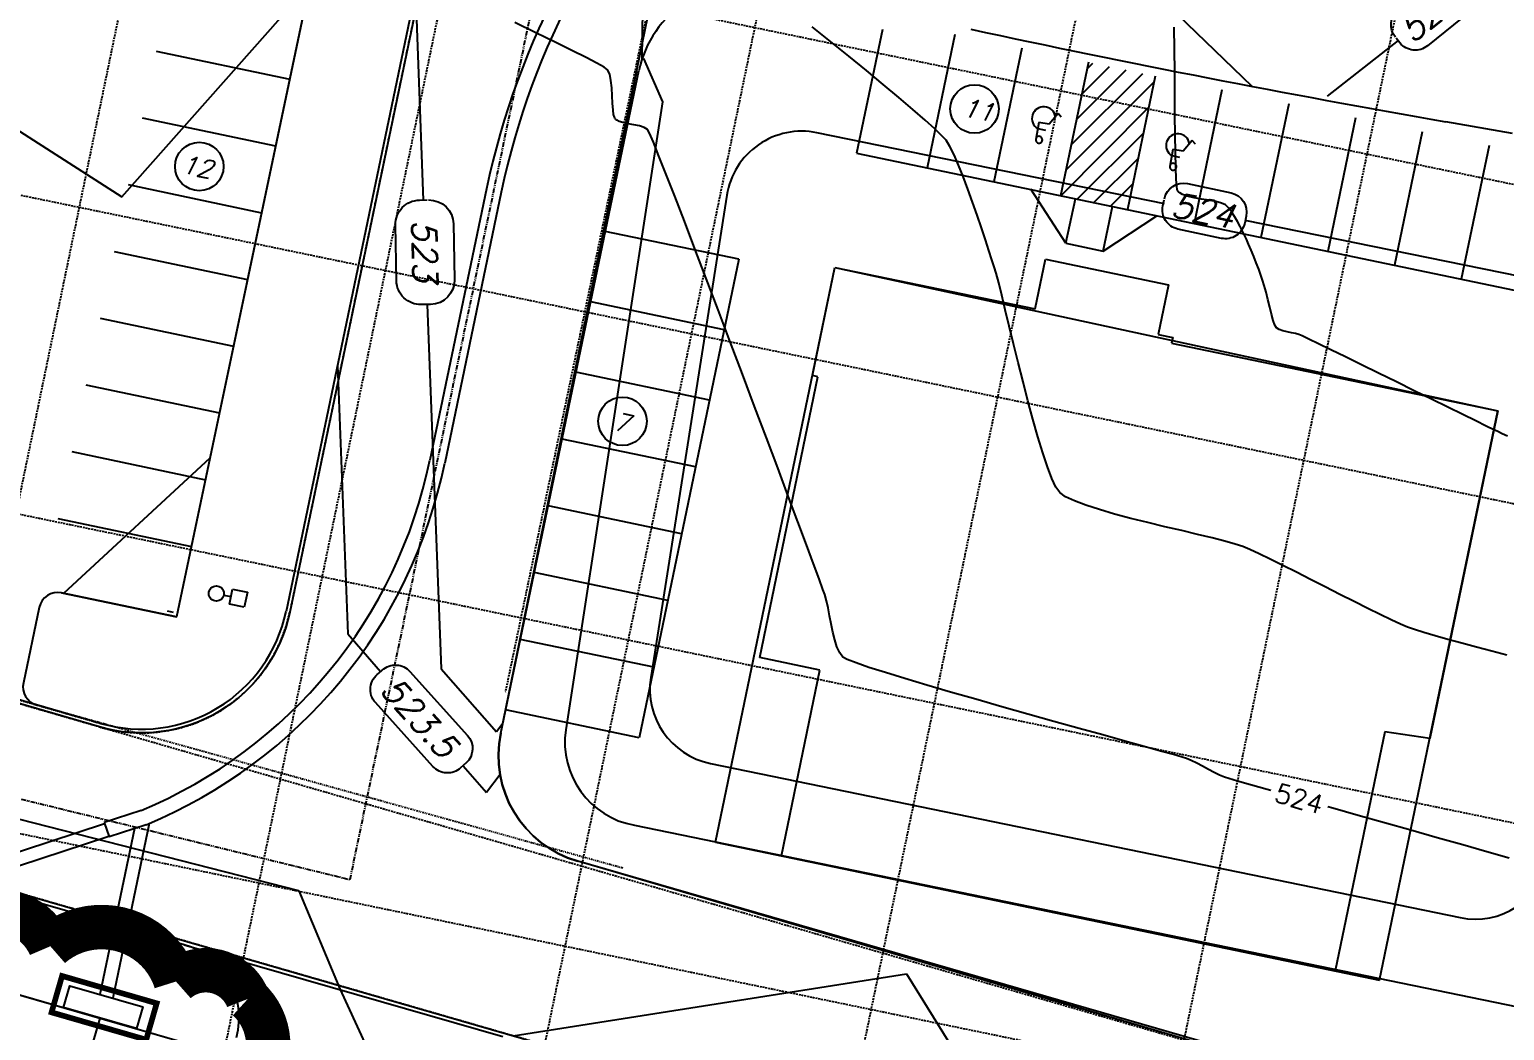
# Model space of a CAD drawing. Header units: inches. Extents: x 3071 to 5995, y 4947 to 7102.
# Drawn here: x 3986.8 to 4181.5, y 6364.4 to 6496.5 of the extents above; entities that cross this region are included whole.
import ezdxf

# ---------------------------------------------------------------- set-up
doc = ezdxf.new("R2010")
doc.units = ezdxf.units.IN
doc.header["$MEASUREMENT"] = 0
for name, pattern in [('DIVIDE2', [0.625, 0.25, -0.125, 0, -0.125, 0, -0.125]), ('HIDDEN', [0.375, 0.25, -0.125]), ('PHANTOM2', [1.25, 0.625, -0.125, 0.125, -0.125, 0.125, -0.125])]:
    doc.linetypes.add(name, pattern=pattern)
for name, color, linetype in [('BOC', 4, 'Continuous'), ('COUNT', 11, 'Continuous'), ('EC', 3, 'Continuous'), ('FIRELANE', 5, 'HIDDEN'), ('FUT-PBC', 78, 'Continuous'), ('FUT-SITES', 78, 'Continuous'), ('GRID', 254, 'HIDDEN'), ('hatch-ol', 7, 'Continuous'), ('I-P', 3, 'Continuous'), ('INLET PROTECTION', 5, 'Continuous'), ('LIGHTS', 7, 'Continuous'), ('LOTLINE', 3, 'PHANTOM2'), ('PC', 43, 'Continuous'), ('PROP-PAD', 77, 'Continuous'), ('PSTM', 3, 'Continuous'), ('PSTM-INLET', 3, 'Continuous'), ('STRIPING', 11, 'Continuous')]:
    doc.layers.add(name, color=color, linetype=linetype)
doc.styles.add('L50', font='simplex', dxfattribs={"height": 2.5})
doc.styles.add('L60', font='SIMPLEX.shx', dxfattribs={"height": 2.4})
doc.styles.add('L80', font='simplex.shx', dxfattribs={"oblique": 15, "height": 4})

msp = doc.modelspace()

# ---------------------------------------------------------------- linework, layer by layer
at = {"layer": 'BOC', "color": 7}
for p, q in [((4049.141433215392, 6555.981265282345), (4020.68601706936, 6419.676410192729)), ((4028.678006129272, 6525.6248544058), (4006.237384808524, 6418.959871797922)), ((4049.01029094774, 6403.63139561872), (4067.248002278337, 6490.992219559089)), ((4182.531329415964, 6482.758930515128), (4173.747395760329, 6484.289917853661)), ((3991.069428566119, 6422.150969325186), (4006.237384808524, 6418.959871797922)), ((3988.108290861334, 6420.219217919518), (3986.016037518612, 6410.274298693676)), ((3996.187931054749, 6404.926754731684), (3987.768942687361, 6407.357730626599)), ((4181.905065140658, 6351.301086595082), (4059.181759562636, 6386.737339097825)), ((4007.257987424553, 6375.708946763763), (3984.68036319988, 6382.22821699666)), ((3981.248964922836, 6370.344552399763), (4011.031117242595, 6361.744980666366))]:
    msp.add_line(p, q, dxfattribs=at)
for centre, radius, start, end in [((4081.441999334807, 6488.029037559799), 14.5, 77.8605574041736, 168.2081167644627), ((4452.768813705395, 8085.155948578257), 1625, 257.8605574041736, 260.1130054479993), ((3990.554735416561, 6419.70452476996), 2.5, 78.11914218144412, 168.1191421814186), ((4001.59753826928, 6423.661379088327), 19.5, 253.8939707630823, 348.2081167644627), ((3988.462482073839, 6409.759605544117), 2.5, 168.1191421814186, 253.8939707630823), ((4063.20428800421, 6400.66821361943), 14.5, 168.2081167644627, 253.8939707630823), ((4004.483829878639, 6366.101447093691), 10, 344.8936089042207, 73.89397076308236)]:
    msp.add_arc(centre, radius, start, end, dxfattribs=at)
at = {"layer": 'COUNT', "color": 7}
msp.add_circle((4009.239085755287, 6478.383020838141), 3.2, dxfattribs=at)
at = {"layer": 'EC', "color": 44, "ltscale": 0.4, "flags": 128}
for points, elevation in [([(4150.631515116947, 6396.056806336454), (4150.152395036683, 6396.19323020893), (4147.967158128051, 6396.819109759695), (4146.254285048959, 6397.314802056955), (4145.086052572216, 6397.660381237904), (4144.534737470626, 6397.835921439733), (4143.89277554355, 6398.110928128718), (4143.174773602842, 6398.460756235443), (4142.411192135666, 6398.855630563269), (4141.632491629187, 6399.265775915559), (4140.869132570569, 6399.661417095673), (4140.151575446976, 6400.012778906972), (4139.510280745571, 6400.290086152818), (4138.961904989786, 6400.462174578654), (4137.801696064552, 6400.796554724086), (4136.101599383757, 6401.27500167252), (4133.933560361296, 6401.879290507367), (4131.369524411062, 6402.591196312034), (4128.481436946947, 6403.392494169933), (4125.341243382844, 6404.264959164469), (4122.020889132647, 6405.190366379054), (4118.592319610248, 6406.150490897096), (4115.127480229539, 6407.127107802004), (4111.698316404414, 6408.101992177187), (4108.376773548765, 6409.056919106053), (4105.234797076486, 6409.973663672012), (4102.344332401469, 6410.834000958474), (4099.777324937606, 6411.619706048845), (4097.605720098791, 6412.312554026536), (4095.901463298916, 6412.894319974956), (4094.736499951875, 6413.346778977512), (4094.18277547156, 6413.651706117616), (4093.750633279957, 6414.239167746981), (4093.391480165003, 6415.019687322932), (4093.091779115119, 6415.946013042882), (4092.837993118724, 6416.970893104251), (4092.616585164239, 6418.047075704455), (4092.414018240083, 6419.127309040909), (4092.216755334676, 6420.164341311031), (4092.011259436438, 6421.110920712238), (4091.783993533788, 6421.919795441946), (4091.540671471008, 6422.600605891095), (4091.03695144528, 6423.973016883499), (4090.300207103605, 6425.963204477719), (4089.357812092985, 6428.497344732315), (4088.237140060419, 6431.501613705848), (4086.96556465291, 6434.902187456879), (4085.570459517457, 6438.62524204397), (4084.079198301061, 6442.596953525679), (4082.519154650725, 6446.743497960568), (4080.917702213447, 6450.991051407196), (4079.30221463623, 6455.265789924126), (4077.700065566073, 6459.493889569919), (4076.138628649978, 6463.601526403134), (4074.645277534946, 6467.514876482332), (4073.247385867977, 6471.160115866072), (4071.972327296072, 6474.463420612919), (4070.847475466232, 6477.350966781431), (4069.900204025459, 6479.748930430167), (4069.157886620752, 6481.58348761769), (4068.647896899112, 6482.780814402562), (4068.397608507541, 6483.267086843341), (4067.951224088526, 6483.537588332434), (4067.328827225595, 6483.732850876791), (4066.603733912089, 6483.883747186304), (4065.849260141347, 6484.021149970861), (4065.138721906714, 6484.175931940354), (4064.651193252529, 6484.333016990148), (4064.357373730209, 6484.480605367967), (4064.204495286109, 6484.596880721449), (4064.142716019133, 6484.661124273707), (4064.095421804394, 6484.726045535604), (4064.013459052278, 6484.894859732723), (4063.91830097458, 6485.235792013538), (4063.832712031674, 6485.826884605317), (4063.769413503729, 6486.726842219604), (4063.725271253775, 6487.730204819816), (4063.668800757413, 6488.755987421158), (4063.568517490244, 6489.72320503883), (4063.392936927869, 6490.550872688038), (4063.110574545891, 6491.158005383984), (4062.68408562464, 6491.471233793142), (4061.720256715637, 6492.018234844787), (4060.277046841109, 6492.773826544431), (4058.412415023282, 6493.712826897591), (4056.184320284382, 6494.81005390978), (4053.650721646636, 6496.040325586511), (4050.869578132269, 6497.378459933301)], 524), ([(4181.787375266511, 6413.899710024087), (4179.796193838538, 6414.434376367582), (4177.805498781698, 6414.970090045), (4175.865447115086, 6415.496642024187), (4174.026195857798, 6416.003823272994), (4172.337902028932, 6416.481424759269), (4170.850722647584, 6416.919237450861), (4169.614814732851, 6417.307052315619), (4168.680335303829, 6417.634660321393), (4167.753927763679, 6418.022893391811), (4166.540553432279, 6418.58063591955), (4165.087846203797, 6419.279757576036), (4163.443439972402, 6420.092128032689), (4161.654968632262, 6420.989616960936), (4159.770066077545, 6421.9440940322), (4157.836366202421, 6422.927428917903), (4155.901502901057, 6423.911491289468), (4154.013110067623, 6424.86815081832), (4152.218821596285, 6425.769277175883), (4150.566271381214, 6426.586740033579), (4149.103093316578, 6427.292409062833), (4147.876921296545, 6427.858153935068), (4146.935389215283, 6428.255844321707), (4145.943282704156, 6428.586512943775), (4144.577178770036, 6428.966314899385), (4142.902398370357, 6429.389803425583), (4140.984262462553, 6429.851531759417), (4138.888092004061, 6430.346053137939), (4136.67920795231, 6430.867920798196), (4134.422931264737, 6431.411687977237), (4132.184582898775, 6431.97190791211), (4130.029483811859, 6432.543133839865), (4128.022954961421, 6433.119918997551), (4126.230317304897, 6433.696816622217), (4124.71689179972, 6434.26837995091), (4123.547999403323, 6434.829162220682), (4122.788961073142, 6435.373716668579), (4122.294360590795, 6436.084016523264), (4121.748597225069, 6437.237870452749), (4121.161341780871, 6438.773100497121), (4120.542265063107, 6440.627528696458), (4119.901037876685, 6442.738977090848), (4119.247331026511, 6445.045267720373), (4118.590815317494, 6447.484222625115), (4117.941161554539, 6449.99366384516), (4117.308040542552, 6452.51141342059), (4116.701123086442, 6454.975293391488), (4116.130079991115, 6457.32312579794), (4115.604582061478, 6459.492732680026), (4115.134300102438, 6461.421936077832), (4114.728904918902, 6463.048558031442), (4114.398067315777, 6464.310420580936), (4114.151458097969, 6465.145345766401), (4113.837235751762, 6466.09632685283), (4113.44002747589, 6467.310666821844), (4112.972935720427, 6468.733382805274), (4112.449062935446, 6470.309491934949), (4111.881511571018, 6471.984011342703), (4111.283384077218, 6473.701958160364), (4110.66778290412, 6475.408349519766), (4110.047810501794, 6477.048202552737), (4109.436569320314, 6478.566534391111), (4108.847161809755, 6479.908362166716), (4108.292690420187, 6481.018703011387), (4107.786257601685, 6481.842574056951), (4107.250048388556, 6482.446683730675), (4106.311186792724, 6483.350664779064), (4105.018229780296, 6484.516612289526), (4103.419734317381, 6485.906621349465), (4101.564257370087, 6487.482787046286), (4099.500355904523, 6489.207204467397), (4097.276586886795, 6491.0419687002), (4094.941507283014, 6492.949174832103), (4092.543674059287, 6494.890917950512), (4090.131644181722, 6496.829293142831)], 523), ([(4181.860863098157, 6442.817040993977), (4181.182841145524, 6443.131858655624), (4180.584043938316, 6443.412874027298), (4180.056042617711, 6443.667794511051), (4179.067178722057, 6444.150261563336), (4177.684466508286, 6444.827104492187), (4175.974920233331, 6445.665152605638), (4174.005554154124, 6446.631235211726), (4171.843382527599, 6447.692181618483), (4169.555419610687, 6448.814821133946), (4167.208679660322, 6449.965983066149), (4164.870176933435, 6451.112496723126), (4162.60692568696, 6452.221191412915), (4160.48594017783, 6453.258896443547), (4158.574234662979, 6454.192441123058), (4156.938823399336, 6454.988654759484), (4155.646720643836, 6455.61436666086), (4154.764940653412, 6456.036406135219), (4154.360497684996, 6456.221602490597), (4153.910616616578, 6456.353984198547), (4153.364977565452, 6456.466540866227), (4152.78209578866, 6456.578132997901), (4152.220486543245, 6456.707621097834), (4151.738665086252, 6456.873865670294), (4151.395146674723, 6457.095727219543), (4151.193045779072, 6457.447417155539), (4150.972637262084, 6458.069792354904), (4150.739323321694, 6458.889713867599), (4150.498506155835, 6459.834042743586), (4150.255587962441, 6460.829640032826), (4150.015970939451, 6461.803366785281), (4149.785057284797, 6462.682084050914), (4149.568249196415, 6463.392652879686), (4149.330132901103, 6464.062100200294), (4149.042494017476, 6464.837609152908), (4148.721533831193, 6465.676275104692), (4148.383453627915, 6466.535193422806), (4148.044454693299, 6467.371459474416), (4147.720738313005, 6468.142168626689), (4147.428505772694, 6468.804416246785), (4147.183958358024, 6469.315297701869), (4146.912344568404, 6469.854001741031), (4146.595594532459, 6470.478472020809), (4146.242658655408, 6471.144320624529), (4145.862487342467, 6471.807159635517), (4145.46403099885, 6472.422601137098), (4145.056240029774, 6472.946257212598), (4144.648064840457, 6473.333739945341), (4144.143682567741, 6473.570008350616), (4143.394925674718, 6473.760144387088), (4142.484246492614, 6473.925719519722), (4141.494097352652, 6474.088305213485), (4140.506930586057, 6474.269472933343), (4139.605198524052, 6474.490794144263), (4139.000733828337, 6474.711257651022), (4138.64329317961, 6474.90917377383), (4138.460564109281, 6475.059215237566), (4138.387847838714, 6475.140182899152), (4138.357583740605, 6475.191966588508), (4138.302137672139, 6475.370002739993), (4138.23083749848, 6475.814338656692), (4138.155584041508, 6476.7128196871), (4138.088341908794, 6478.27441849775), (4138.044399727292, 6480.254090447795), (4138.016787577469, 6482.577750183439), (4137.998535539785, 6485.17131235089), (4137.982673694708, 6487.960691596354), (4137.962232122702, 6490.87180256604), (4137.93024090423, 6493.830559906153), (4137.879730119759, 6496.7628782629)], 522), ([(4182.083884730189, 6387.157825576476), (4179.150232030539, 6387.989655207805), (4175.966175432359, 6388.890556213715), (4172.603991708455, 6389.840602731399), (4169.135957631635, 6390.819868898048), (4165.634349974708, 6391.808428850854), (4162.171445510478, 6392.786356727007), (4158.819521011754, 6393.733726663701), (4158.163000900568, 6393.919553588205)], 524)]:
    msp.add_lwpolyline(points, dxfattribs=dict(at, elevation=elevation))
at = {"layer": 'FIRELANE', "color": 7}
for p, q in [((4081.896075805492, 6563.631588656015), (4049.618568628935, 6409.018459268756)), ((4049.630881389753, 6555.879086592714), (4021.175465243721, 6419.574231503099)), ((4176.008235483894, 6327.502879635676), (3759.02083187388, 6447.907645912071))]:
    msp.add_line(p, q, dxfattribs=at)
msp.add_lwpolyline([(4181.784721678316, 6350.815408902024), (3749.26920310906, 6475.703905469043, -0.3856665551651529), (3734.797278347611, 6499.123098584752)], format="xyb", dxfattribs=at)
msp.add_arc((4001.59753826928, 6423.661379088327), 20, 253.8939707630823, 348.2081167644627, dxfattribs=at)
at = {"layer": 'FUT-PBC', "color": 7}
for p, q in [((4123.603582959418, 6468.258382163704), (4118.986333695898, 6475.377445848992)), ((4123.603582959418, 6468.258382163704), (4124.85448829401, 6474.126541531048)), ((4128.500984136624, 6467.22681296414), (4129.73838660808, 6473.097834479856)), ((4128.500984136624, 6467.22681296414), (4135.609403352425, 6471.860433014035)), ((4080.452213231791, 6466.160984551826), (4062.817471144242, 6469.821760775623)), ((4080.452213231791, 6466.160984551826), (4067.271108138529, 6403.021910765739)), ((4078.510816899399, 6456.861463349952), (4060.886542921035, 6460.520066510769))]:
    msp.add_line(p, q, dxfattribs=at)
msp.add_arc((4574.47229615552, 8596.628084403841), 2175.601109108211, 258.0394189689076, 258.1712251632906, dxfattribs=at)
at = {"layer": 'FUT-SITES', "color": 7}
for p, q in [((4099.386066824783, 6496.460519507824), (4095.98709360291, 6480.137743331566)), ((4108.957105894727, 6495.823047955643), (4105.287590163088, 6478.2010544732)), ((4117.768102635948, 6493.988290089824), (4114.098586904309, 6476.366296607381)), ((4126.579099377169, 6492.153532224004), (4122.90958364553, 6474.531538741561)), ((4135.39009611839, 6490.318774358185), (4131.720580386751, 6472.696780875742)), ((4144.201092859611, 6488.484016492365), (4140.531577127972, 6470.862023009922)), ((4153.012089600832, 6486.649258626546), (4149.342573869193, 6469.027265144103)), ((4161.823086342053, 6484.814500760726), (4158.153570610414, 6467.192507278283)), ((4170.634083083274, 6482.979742894907), (4166.964567351635, 6465.357749412464)), ((4095.98709360291, 6480.137743331566), (4202.698054135478, 6457.916786956651)), ((4179.445079824495, 6481.144985029087), (4175.775564092856, 6463.522991546644)), ((4090.147294050084, 6450.800424357985), (4093.111243527765, 6465.079321837111)), ((4093.111243527765, 6465.079321837111), (4119.547602289078, 6459.591781089866)), ((4119.547602289078, 6459.591781089866), (4120.911019048808, 6466.160073930267)), ((4120.911019048808, 6466.160073930267), (4137.148165325109, 6462.78963995278)), ((4137.148165325109, 6462.78963995278), (4135.784748565378, 6456.221347112381)), ((4135.784748565378, 6456.221347112381), (4137.702200512575, 6455.823331039664)), ((4137.702200512575, 6455.823331039664), (4137.549768825152, 6455.088987740739)), ((4137.549768825152, 6455.088987740739), (4180.590445512231, 6446.154797172298)), ((4076.569368894912, 6447.561694632598), (4058.949234617915, 6451.240127459299)), ((4083.192305561193, 6413.604452924715), (4090.88163734901, 6450.647992670562)), ((4090.88163734901, 6450.647992670562), (4090.147294050084, 6450.800424357985)), ((4180.590445512231, 6446.154797172298), (4171.618147286624, 6402.930535935648)), ((4074.730152481562, 6438.751627494099), (4057.110018204565, 6442.4300603208)), ((4072.890936068211, 6429.9415603556), (4055.270801791214, 6433.619993182301)), ((4071.05171965486, 6421.131493217101), (4053.431585377863, 6424.809926043802)), ((4069.21250324151, 6412.321426078602), (4051.592368964513, 6415.999858905303)), ((4091.147691299564, 6411.953109644292), (4083.192305561193, 6413.604452924715)), ((4086.068365837516, 6387.432085723367), (4091.147691299564, 6411.953109644292)), ((4067.271108138529, 6403.021910765739), (4049.650973861531, 6406.700343592443)), ((4165.671419000348, 6403.803214935384), (4159.125327814932, 6372.267250165136)), ((4171.618147286624, 6402.930535935648), (4165.671419000348, 6403.803214935384)), ((4159.125327814932, 6372.267250165136), (4086.068365837516, 6387.432085723367))]:
    msp.add_line(p, q, dxfattribs=at)
at = {"layer": 'FUT-SITES', "color": 7, "linetype": 'Continuous'}
for p, q in [((4126.398076592302, 6491.284212518521), (4127.148770776558, 6492.034906702777)), ((4124.305916373997, 6481.237101011868), (4133.732714561235, 6490.663899199106)), ((4125.003303113432, 6484.586138180752), (4131.538066633009, 6491.120901700329)), ((4125.700689852867, 6487.935175349636), (4129.343418704784, 6491.577904201553)), ((4123.608529634562, 6477.888063842983), (4135.219370582914, 6489.498904791335)), ((4122.911142895126, 6474.539026674098), (4134.52198384348, 6486.149867622451)), ((4120.040528767519, 6484.201844511212), (4119.638471812132, 6481.965290970951)), ((4121.375777159872, 6483.961811847717), (4120.040528767519, 6484.201844511212)), ((4122.559109778519, 6485.368715417677), (4121.375777159872, 6483.961811847717)), ((4122.993818574773, 6484.911507811494), (4122.559109778519, 6485.368715417677)), ((4119.893507940548, 6483.384000306181), (4120.911634839725, 6483.200975400263)), ((4125.099324678192, 6474.075558027714), (4133.824597104044, 6482.800830453566)), ((4137.733360838693, 6480.639542983256), (4137.331303883305, 6478.402989442995)), ((4139.068609231045, 6480.399510319761), (4137.733360838693, 6480.639542983256)), ((4140.251941849692, 6481.806413889721), (4139.068609231045, 6480.399510319761)), ((4140.686650645946, 6481.349206283538), (4140.251941849692, 6481.806413889721)), ((4127.293972606418, 6473.618555526489), (4133.127210364611, 6479.451793284683)), ((4137.586340011721, 6479.821698778225), (4138.604466910898, 6479.638673872307)), ((4129.488620534643, 6473.161553025266), (4132.429823625174, 6476.102756115797)), ((4131.683268462868, 6472.70455052404), (4131.732436885741, 6472.753718946913))]:
    msp.add_line(p, q, dxfattribs=at)
at = {"layer": 'FUT-SITES', "color": 7}
for centre in [(4111.539899428942, 6485.981879156796), (4065.082785213816, 6444.775590063934)]:
    msp.add_circle(centre, 3.2, dxfattribs=at)
at = {"layer": 'FUT-SITES', "color": 7, "linetype": 'Continuous'}
for centre, radius, start, end in [((4120.680476738616, 6484.724316146754), 1.554273605778998, 8.775503839816603, 239.5805996997949), ((4120.040503971304, 6481.913673860068), 0.4619966895403339, 310.6625430460885, 136.9003991335227), ((4138.373308809788, 6481.162014618798), 1.554273605779896, 8.775503839816603, 239.5805996998438), ((4120.061486450841, 6481.889247194362), 0.4297953472527024, 169.8089965898607, 310.6625430444465), ((4137.754318522015, 6478.326945666406), 0.4297953472535975, 169.8089965899166, 310.6625430443533), ((4137.733336042478, 6478.351372332112), 0.4619966895397413, 310.6625430459613, 136.9003991335963)]:
    msp.add_arc(centre, radius, start, end, dxfattribs=at)
at = {"layer": 'GRID', "color": 253, "linetype": 'HIDDEN'}
for p, q in [((4085.176927039197, 6917.391386165632), (3793.072650988805, 5503.313859588226)), ((4125.574044380117, 6909.0466027336), (3833.469768329725, 5494.969076156194)), ((4165.971161721037, 6900.701819301567), (3873.866885670644, 5486.624292724162)), ((4206.368279061957, 6892.357035869535), (3914.264003011564, 5478.279509292131)), ((4246.765396402877, 6884.012252437504), (3954.661120352484, 5469.934725860098)), ((3355.375215264159, 6646.936747668948), (5859.996490401186, 6129.560174882956)), ((3347.030431832127, 6606.539630328029), (5851.651706969154, 6089.163057542036)), ((3338.685648400095, 6566.142512987109), (5843.306923537122, 6048.765940201116)), ((3330.340864968063, 6525.745395646189), (5834.96214010509, 6008.368822860197))]:
    msp.add_line(p, q, dxfattribs=at)
at = {"layer": 'hatch-ol'}
msp.add_lwpolyline([(3831.249567423729, 6610.888924387097, 0.0237321078734829), (4016.219063291193, 6553.835618707498), (4011.578298481203, 6531.77708963785, 0.4142135623730951), (4013.510049886871, 6528.815951933063), (4028.678006129273, 6525.6248544058), (4006.237384808524, 6418.959871797922), (3991.06942856612, 6422.150969325186, 0.414213562373095), (3988.108290861334, 6420.219217919518), (3986.016037518612, 6410.274298693677, 0.3927759692699364), (3987.768942687361, 6407.357730626599), (3958.867896578029, 6415.702883673937, 0.4359811226841748)], format="xyb", dxfattribs=at)
at = {"layer": 'hatch-ol', "linetype": 'Continuous'}
for points in [[(4644.661869511037, 6190.988510473132, -0.06655178978080795), (4636.779465216928, 6192.780415207044), (4598.315530794141, 6207.102155419478, -0.2830510858734502), (4578.645914260482, 6232.306086726703, 0.1541023560333376), (4564.020059414848, 6265.339690295899, 0.15957905221066), (4547.615330211886, 6274.873045412412), (4181.784721678316, 6350.815408902024), (4059.181759562636, 6386.737339097825, -0.3923279201136666), (4049.01029094774, 6403.63139561872), (4079.741248362642, 6553.309706845068), (4050.231709323163, 6560.496126343888, -0.03821942955415307), (4049.630881389753, 6555.879086592714), (4021.175465243721, 6419.574231503099, -0.4364432193794469), (3996.049223177454, 6404.44637974818), (3749.407910986356, 6476.184280452546, -0.3867292013439733), (3735.288959999576, 6499.032273736166), (3721.297928076736, 6425.241331976576, -0.4427652178967289), (3759.02083187388, 6447.907645912071), (4176.008235483894, 6327.502879635676), (4525.112932935639, 6255.032629166229, -0.3244947770783872), (4548.830589561416, 6228.982472265117, 0.2830510858734956), (4587.847369898671, 6178.987788852425), (4621.141888165936, 6166.590839651113), (4644.661869511037, 6190.988510473132)], [(4014.138265545885, 6363.495325080614, 0.4091126446004587), (4007.257987424549, 6375.708946763763), (4049.28922869167, 6363.615129326796, 0.3896722179165759)], [(3981.248964922838, 6370.344552399763), (4011.031117242595, 6361.744980666365, 0.4193329452147339)]]:
    msp.add_lwpolyline(points, format="xyb", dxfattribs=at)
at = {"layer": 'I-P', "color": 5, "lineweight": 5, "const_width": 0.7499999999999997}
msp.add_lwpolyline([(3989.740186833018, 6366.797370156116), (4002.229641975083, 6363.18994583198), (4003.617112868981, 6367.993582425084), (3991.127657726918, 6371.60100674922), (3989.74018683302, 6366.797370156118), (3991.459264198829, 6366.300835965157)], dxfattribs=at)
at = {"layer": 'INLET PROTECTION', "color": 170, "ltscale": 100, "const_width": 5.86635443024041}
msp.add_lwpolyline([(3989.581290779655, 6375.518607033528, 0.5205670505517462), (3989.581290779655, 6375.518607033528, 0.7651954600696135), (3974.867678815841, 6373.463906692505, 0.4178788784126488), (3970.92214227251, 6362.110473214108, 0.6649002420699669), (3984.534922017979, 6355.038904281164, 0.744833174426672), (4000.266362491788, 6348.175575054515, 0.9756416855879776), (4013.895830785306, 6355.16759238845, 0.5205670505517462), (4015.650556742917, 6368.574863843476, 0.5205670505517462), (4006.155889503982, 6370.868260076128, 0.5402640007904789), (3989.581290779655, 6375.518607033528)], format="xyb", close=True, dxfattribs=at)
at = {"layer": 'LIGHTS', "color": 7}
for p, q in [((4012.464573113611, 6421.846168613444), (4013.419824816056, 6421.645198799391)), ((4013.213947556231, 6420.666620977302), (4013.625702075878, 6422.623776621486)), ((4013.625702075878, 6422.623776621486), (4015.58285772006, 6422.212022101837)), ((4015.58285772006, 6422.212022101837), (4015.171103200415, 6420.254866457657)), ((4015.171103200415, 6420.254866457657), (4013.213947556231, 6420.666620977302))]:
    msp.add_line(p, q, dxfattribs=at)
msp.add_circle((4011.485995291518, 6422.052045873267), 1, dxfattribs=at)
at = {"layer": 'LOTLINE', "color": 7}
for p, q in [((4029.138859760308, 6384.31902217168), (4065.148402907456, 6556.809051322064)), ((4029.138859760308, 6384.31902217168), (4065.148402907456, 6556.809051322064)), ((3985.746185214758, 6394.931130970732), (4029.138859760308, 6384.31902217168)), ((3985.746185214758, 6394.931130970732), (4029.138859760308, 6384.31902217168))]:
    msp.add_line(p, q, dxfattribs=at)
at = {"layer": 'PC', "color": 44}
for p, q in [((4136.632989300343, 6473.473195484736), (4090.735995061881, 6482.839385324796)), ((4078.858899275089, 6474.601090625046), (4068.814824221188, 6410.994588187201)), ((4193.424142043401, 6461.883837038652), (4147.271081765908, 6471.266757678052)), ((4005.85103452739, 6419.552099338878), (4005.053773748964, 6419.719830367236)), ((4005.85103452739, 6419.552099338878), (4005.053773748964, 6419.719830367236)), ((4049.274241576686, 6404.895750778544), (4048.444195595936, 6403.785537497717)), ((4076.67867418344, 6399.639678814565), (4175.610782415358, 6379.300487850674)), ((4048.922136889346, 6398.164184959014), (4047.147615573842, 6395.790705444299)), ((4022.35309928955, 6382.849694074225), (4027.785082675176, 6369.892692956953)), ((4102.547874031524, 6371.866617997788), (4108.790964347453, 6361.796044058188)), ((4027.785082675176, 6369.892692956953), (4036.505701561825, 6351.014043954428))]:
    msp.add_line(p, q, dxfattribs=at)
at = {"layer": 'PC', "color": 44, "linetype": 'DIVIDE2'}
msp.add_line((3785.461619922056, 6465.77380195795), (3996.187931054749, 6404.926754731684), dxfattribs=at)
at = {"layer": 'PC', "color": 44}
for points in [[(4067.817900930525, 6505.983387838584), (4067.654468211849, 6492.518356609884)], [(3998.997824673972, 6474.408155601157), (4023.781812729096, 6502.352219641817)], [(4037.757286451072, 6501.449837343767), (4038.800991461034, 6473.961191127832)], [(4135.879668559303, 6500.8605607352), (4148.136831783127, 6488.965372365595)], [(4039.324381861257, 6460.176363607377), (4041.149048336345, 6412.119095780706)], [(4027.467925506302, 6452.16256474357), (4028.818336717914, 6416.716872089286)], [(3991.34873232939, 6422.092208241354), (4010.654498483565, 6439.955340086924)], [(4028.818336717914, 6416.716872089286), (4033.166482484001, 6411.752682084156)], [(4041.149048336345, 6412.119095780706), (4048.444195595936, 6403.785537497717)], [(4022.35309928955, 6382.849694074225), (3960.235035110758, 6398.700308277712)], [(4044.043152474538, 6399.335008123629), (4047.147615573842, 6395.790705444299)], [(4050.655806030903, 6363.698289472518), (4102.547874031524, 6371.866617997788)]]:
    msp.add_lwpolyline(points, dxfattribs=at)
for points in [[(4167.079315009916, 6495.437247891356, -0.4142135623730905), (4167.451513462664, 6499.070591038957), (4172.002501827094, 6502.775815710615, -0.4142135623730369), (4175.635844974695, 6502.403617257862), (4176.247575407495, 6501.652251732543, -0.4142135623731845), (4175.875376954743, 6498.018908584942), (4171.324388590316, 6494.313683913286, -0.414213562373153), (4167.691045442712, 6494.685882366033), (4167.171817452345, 6495.323630613995)], [(4067.874640087266, 6492.632376713636), (4070.371098936028, 6486.903193514283), (4057.596226079451, 6404.06221093467, 0.405886887429791), (4066.658717101307, 6391.490511582072), (4192.374313921887, 6365.64497390406, 0.4186816579672833), (4204.212745822443, 6373.57577411904), (4220.825489390022, 6461.12136996699, 0.4021480822123516), (4213.269882376148, 6472.724875323705), (4208.019640899121, 6473.948096603292)], [(4136.600629003403, 6474.137430691678, -0.4142135623730905), (4139.662628809021, 6476.12837803072), (4145.403651111575, 6474.911477097102, -0.4142135623730369), (4147.394598450612, 6471.84947729148), (4147.193688816036, 6470.901637856878, -0.4142135623731845), (4144.131689010414, 6468.91069051784), (4138.390666707866, 6470.127591451456, -0.414213562373153), (4136.399719368825, 6473.189591257076), (4136.570248576155, 6473.994103732559)], [(4039.497999143262, 6473.974312202083, -0.4142135623730905), (4042.786446343471, 6470.807386513279), (4042.924515808126, 6463.472965893766, -0.4142135623730369), (4039.757590119322, 6460.184518693562), (4038.546681551688, 6460.161723505456, -0.4142135623731845), (4035.258234351482, 6463.32864919426), (4035.120164886827, 6470.663069813769, -0.414213562373153), (4038.287090575631, 6473.951517013978), (4039.314892346437, 6473.970865241687)], [(4032.945360554629, 6411.553195125301), (4033.387604413374, 6411.952169043012, -0.4142135623731326), (4037.035139627738, 6411.764549810448), (4044.631637911182, 6403.344188065794, -0.4142135623730231), (4044.444018678615, 6399.696652851432), (4043.724614632119, 6399.047636601297, -0.4142135623731499), (4040.077079417755, 6399.235255833863), (4032.480581134314, 6407.655617578516, -0.4506888966699094), (4032.945360554629, 6411.553195125301)]]:
    msp.add_lwpolyline(points, format="xyb", dxfattribs=at)
at = {"layer": 'PC', "color": 44, "linetype": 'DIVIDE2'}
msp.add_lwpolyline([(3987.768942687361, 6407.357730626599), (4065.233011355739, 6385.838360297776)], dxfattribs=at)
at = {"layer": 'PC', "color": 44}
for points in [[(4167.431431447529, 6495.004756490014, 0), (4158.079167483753, 6487.648430832191, 0)], [(3977.391628450996, 6488.248660338243, 0), (3998.997824673972, 6474.408155601157, -3.408265751524863e-108)]]:
    msp.add_polyline3d(points, dxfattribs=at)
for centre, start, end in [((4088.736506365402, 6473.041321998166), 78.46603091416624, 171.0265445297482), ((4078.692431311501, 6409.434819560322), 171.0265445297482, 258.3825814933901), ((4177.624539543419, 6389.095628596431), 258.3825814933901, 347.6426677329181)]:
    msp.add_arc(centre, 10, start, end, dxfattribs=at)
at = {"layer": 'PROP-PAD', "color": 7}
for p, q in [((4077.368437567703, 6389.237977701477), (4093.111243527765, 6465.079321837111)), ((4093.111243527765, 6465.079321837111), (4180.590445512231, 6446.154797172298)), ((4165.000071441371, 6371.047797307663), (4180.590445512231, 6446.154797172298)), ((4077.368437567703, 6389.237977701477), (4165.000071441371, 6371.047797307663))]:
    msp.add_line(p, q, dxfattribs=at)
at = {"layer": 'PSTM', "color": 140}
for p, q in [((4047.13766194751, 6475.42883092787), (4039.670853174405, 6439.661921648574)), ((4049.095454644955, 6475.020116169349), (4041.629316727194, 6439.256420367587)), ((4001.544690802661, 6393.435423296465), (3996.697289966749, 6391.840918023016)), ((3972.628915321168, 6383.792271749116), (3996.736348653308, 6391.7221770486)), ((4000.697761887798, 6391.051411101644), (3996.12980646608, 6369.170356942464)), ((3996.697289966749, 6391.840918023015), (3997.322228951689, 6389.941062432424)), ((4002.241471700744, 6391.559199403198), (3997.322228951688, 6389.941062432425)), ((4002.62495891836, 6391.719486494759), (3997.815866930957, 6368.68335927413)), ((3973.17573693299, 6382.129898107349), (3997.283170265131, 6390.059803406834))]:
    msp.add_line(p, q, dxfattribs=at)
for centre, radius, start, end in [((4146.00619316844, 6454.788735622467), 101, 101.615833285745, 168.2081167644627), ((4146.00619316844, 6454.788735622467), 99, 101.615833285745, 168.2081167644627), ((3976.977281879195, 6452.533728870188), 64.0013070405439, 292.5728571406258, 348.3976627499836), ((3976.977281879195, 6452.533728870189), 66.00130704054443, 292.5061857888675, 348.3947688033022)]:
    msp.add_arc(centre, radius, start, end, dxfattribs=at)
at = {"layer": 'PSTM-INLET', "color": 140}
msp.add_lwpolyline([(4000.944226020549, 6364.657137305081), (3991.336952802343, 6367.432079102121), (3992.169200089415, 6370.314329006817), (4001.776473307621, 6367.539387209777)], close=True, dxfattribs=at)
at = {"layer": 'STRIPING', "color": 7}
for p, q in [((4003.549085348086, 6493.612554576315), (4021.163486145714, 6489.906763899493)), ((4001.696190009675, 6484.8053541775), (4019.310590807303, 6481.099563500678)), ((3999.843294671263, 6475.998153778684), (4017.457695468891, 6472.292363101862)), ((3997.990399332852, 6467.190953379869), (4015.604800130479, 6463.485162703047)), ((3996.13750399444, 6458.383752981053), (4013.751904792068, 6454.677962304231)), ((3994.284608656028, 6449.576552582238), (4011.899009453656, 6445.870761905416)), ((3992.431713317617, 6440.769352183423), (4010.046114115245, 6437.0635615066)), ((3990.578817979205, 6431.962151784607), (4008.193218776833, 6428.256361107785)), ((3975.889239326279, 6295.909860612067), (3996.140589411446, 6366.044608203601))]:
    msp.add_line(p, q, dxfattribs=at)

# ---------------------------------------------------------------- texts
at = {"layer": 'COUNT', "color": 7, "style": 'L60', "oblique": 15}
msp.add_text('12', height=2.4, rotation=348.2725972990885, dxfattribs=at).set_placement((4006.702506989548, 6477.60077309902))
at = {"layer": 'EC', "color": 44, "ltscale": 0.4, "insert": (4154.396755585121, 6394.986409037739, 524), "char_height": 2.5, "attachment_point": 5, "rotation": 344.1609914466851, "style": 'L50'}
msp.add_mtext('{524}', dxfattribs=at)
at = {"layer": 'FUT-SITES', "color": 7, "style": 'L60', "oblique": 15}
for s, p in [('11', (4109.777012061671, 6485.090461012406)), ('7', (4063.735738776693, 6443.648297448004))]:
    msp.add_text(s, height=2.4, rotation=348.2725972990885, dxfattribs=at).set_placement(p)
at = {"layer": 'PC', "color": 44, "style": 'L80', "oblique": 15}
for s, rotation, p in [('522', 39.15104206405509, (4169.313706295966, 6494.554823717128)), ('524', 348.0323836369155, (4137.316256854399, 6471.844168033082)), ('523', 271.0784578290701, (4037.315446516996, 6471.332929747161)), ('523.5', 312.055456903913, (4032.953121965683, 6409.229466611308))]:
    msp.add_text(s, height=3.2, rotation=rotation, dxfattribs=at).set_placement(p)

doc.saveas('drawing.dxf')
